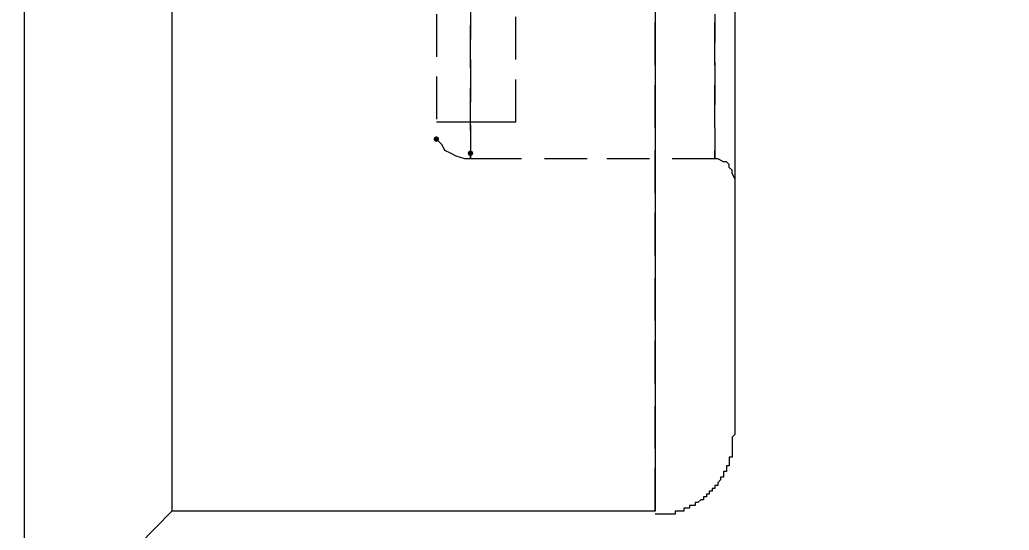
# Model space of a CAD drawing. Header units: millimetres. Extents: x 89051 to 218395, y -330386 to -125649.
# Drawn here: x 90739.71 to 90781.83, y -128524.26 to -128502.51 of the extents above; entities that cross this region are included whole.
import ezdxf

# ---------------------------------------------------------------- set-up
doc = ezdxf.new("R2010")
doc.units = ezdxf.units.MM
doc.header["$LTSCALE"] = 13
doc.layers.add('C00-00-00', color=7, linetype='Continuous')
doc.layers.add('标注、文本', color=3, linetype='Continuous', lineweight=25)
doc.styles.get("Standard").update_dxf_attribs({"font": 'gbenor.shx', "bigfont": 'gbcbig.shx'})
doc.dimstyles.new('1-15', dxfattribs={"dimscale": 20, "dimtxt": 3.5, "dimasz": 2, "dimexe": 1.5, "dimexo": 0.5, "dimgap": 0.5, "dimtad": 1, "dimtoh": 1, "dimdec": 1, "dimdsep": 46, "dimtxsty": 'Standard', "dimcen": 2.5, "dimclrd": 3, "dimclre": 3, "dimclrt": 3, "dimadec": 0, "dimazin": 2, "dimtfac": 1, "dimtdec": 1, "dimtmove": 0, "dimatfit": 2, "dimfxl": 1, "dimarcsym": 0})

# ---------------------------------------------------------------- blocks, each defined once
blk = doc.blocks.new('225635')
at = {"layer": 'C00-00-00'}
h = blk.add_hatch(color=256, dxfattribs=at)
h.dxf.hatch_style = 2
h.paths.add_polyline_path([(72470.48, -125634.784), (72470.394, -125634.82), (72470.359, -125634.905), (72470.394, -125634.99), (72470.48, -125635.026), (72470.565, -125634.99), (72470.601, -125634.905), (72470.565, -125634.82)])
h = blk.add_hatch(color=256, dxfattribs=at)
h.dxf.hatch_style = 2
h.paths.add_polyline_path([(72471.932, -125635.389), (72471.846, -125635.425), (72471.811, -125635.51), (72471.846, -125635.595), (72471.932, -125635.631), (72472.017, -125635.595), (72472.053, -125635.51), (72472.017, -125635.425)])
at = {"layer": 'C00-00-00', "lineweight": 15}
for points in [[(72452.934, -125611.188), (72452.934, -125614.092), (72452.934, -125617.117), (72452.934, -125620.021), (72452.934, -125622.925), (72452.934, -125625.829), (72452.934, -125628.613), (72452.934, -125631.275), (72452.934, -125633.937), (72452.934, -125636.478), (72452.934, -125638.898), (72452.934, -125641.197), (72452.934, -125643.376), (72452.934, -125645.433), (72452.934, -125647.369), (72452.934, -125649.184), (72452.934, -125650.757), (72452.934, -125652.209)], [(72459.226, -125611.188), (72459.226, -125613.85), (72459.226, -125616.633), (72459.226, -125619.416), (72459.226, -125622.078), (72459.226, -125624.74), (72459.226, -125627.282), (72459.226, -125629.702), (72459.226, -125632.122), (72459.226, -125634.421), (72459.226, -125636.599), (72459.226, -125638.656), (72459.226, -125640.592), (72459.226, -125642.407), (72459.226, -125643.981), (72459.226, -125645.433), (72459.226, -125646.764), (72459.226, -125647.853), (72459.226, -125648.821), (72459.226, -125649.547), (72459.226, -125650.152), (72459.226, -125650.515), (72459.226, -125650.757)], [(72483.186, -125620.989), (72483.186, -125623.53), (72483.186, -125626.071), (72483.186, -125628.492), (72483.186, -125630.791), (72483.186, -125632.969), (72483.186, -125635.026), (72483.186, -125636.962), (72483.186, -125638.777), (72483.186, -125640.471), (72483.186, -125641.923), (72483.186, -125643.255), (72483.186, -125644.465), (72483.186, -125645.433), (72483.186, -125646.159), (72483.186, -125646.764), (72483.186, -125647.248), (72483.186, -125647.49)], [(72479.797, -125621.352), (72479.797, -125624.014), (72479.797, -125626.555), (72479.797, -125629.097), (72479.797, -125631.517), (72479.797, -125633.816), (72479.797, -125636.115), (72479.797, -125638.172), (72479.797, -125640.108), (72479.797, -125642.044), (72479.797, -125643.618), (72479.797, -125645.191), (72479.797, -125646.522), (72479.797, -125647.732), (72479.797, -125648.7), (72479.797, -125649.426), (72479.797, -125650.152), (72479.797, -125650.515), (72479.797, -125650.757)], [(72470.48, -125629.581), (72470.48, -125630.549)], [(72471.932, -125629.46), (72471.932, -125630.67)], [(72473.868, -125630.67), (72473.868, -125629.702)], [(72482.339, -125629.581), (72482.339, -125630.791)], [(72471.932, -125630.186), (72471.932, -125630.065)], [(72471.932, -125631.517), (72471.932, -125630.186)], [(72479.797, -125631.759), (72479.797, -125629.944)], [(72482.339, -125630.186), (72482.339, -125629.944)], [(72482.339, -125631.517), (72482.339, -125630.186)], [(72470.48, -125630.549), (72470.48, -125631.396)], [(72473.868, -125631.517), (72473.868, -125630.67)], [(72471.932, -125631.517), (72471.932, -125632.122)], [(72471.932, -125631.88), (72471.932, -125631.517)], [(72482.339, -125631.759), (72482.339, -125631.517)], [(72482.339, -125631.638), (72482.339, -125632.122)], [(72470.48, -125632.243), (72470.48, -125632.485)], [(72471.932, -125632.122), (72471.932, -125633.211)], [(72473.868, -125632.606), (72473.868, -125632.364)], [(72482.339, -125632.122), (72482.339, -125633.211)], [(72470.48, -125632.485), (72470.48, -125633.211)], [(72471.932, -125633.695), (72471.932, -125632.727)], [(72473.868, -125633.332), (72473.868, -125632.606)], [(72479.797, -125634.421), (72479.797, -125632.606)], [(72482.339, -125633.695), (72482.339, -125632.606)], [(72470.48, -125633.211), (72470.48, -125633.695)], [(72471.932, -125633.211), (72471.932, -125633.332)], [(72482.339, -125633.211), (72482.339, -125633.453)], [(72473.868, -125633.816), (72473.868, -125633.332)], [(72470.48, -125633.695), (72470.48, -125634.058)], [(72471.932, -125634.421), (72471.932, -125633.695)], [(72473.868, -125634.058), (72473.868, -125633.816)], [(72473.868, -125634.179), (72473.868, -125634.058)], [(72482.339, -125634.421), (72482.339, -125633.695)], [(72472.053, -125634.179), (72470.48, -125634.179)], [(72471.932, -125634.3), (72471.932, -125634.784)], [(72471.932, -125634.542), (72471.932, -125634.421)], [(72473.868, -125634.179), (72472.053, -125634.179)], [(72482.339, -125634.421), (72482.339, -125634.784)], [(72470.722, -125635.147), (72470.48, -125634.905)], [(72471.932, -125634.784), (72471.932, -125635.268)], [(72482.339, -125634.784), (72482.339, -125635.268)], [(72470.843, -125635.389), (72470.722, -125635.147)], [(72471.932, -125635.268), (72471.932, -125635.631)], [(72482.339, -125635.268), (72482.339, -125635.631)], [(72471.085, -125635.51), (72470.843, -125635.389)], [(72471.327, -125635.631), (72471.085, -125635.51)], [(72471.69, -125635.752), (72471.327, -125635.631)], [(72471.932, -125635.752), (72471.69, -125635.752)], [(72471.932, -125635.752), (72471.932, -125635.51)], [(72471.932, -125635.631), (72471.932, -125635.752)], [(72472.295, -125635.752), (72471.932, -125635.752)], [(72474.11, -125635.752), (72472.295, -125635.752)], [(72476.893, -125635.752), (72475.078, -125635.752)], [(72479.555, -125635.752), (72477.74, -125635.752)], [(72479.797, -125636.72), (72479.797, -125635.389)], [(72482.339, -125635.752), (72480.523, -125635.752)], [(72482.339, -125635.51), (72482.339, -125635.389)], [(72482.339, -125635.752), (72482.339, -125635.51)], [(72482.339, -125635.631), (72482.339, -125635.752)], [(72482.46, -125635.752), (72482.339, -125635.752)], [(72482.702, -125635.873), (72482.46, -125635.752)], [(72482.823, -125635.873), (72482.702, -125635.873)], [(72482.944, -125635.994), (72482.823, -125635.873)], [(72482.944, -125636.115), (72482.944, -125635.994)], [(72483.065, -125636.236), (72482.944, -125636.115)], [(72483.065, -125636.357), (72483.065, -125636.236)], [(72483.186, -125636.599), (72483.065, -125636.357)], [(72479.797, -125637.204), (72479.797, -125636.72)], [(72479.797, -125638.777), (72479.797, -125638.051)], [(72479.797, -125639.866), (72479.797, -125638.777)], [(72479.797, -125642.528), (72479.797, -125640.834)], [(72479.797, -125642.649), (72479.797, -125642.528)], [(72479.797, -125644.102), (72479.797, -125643.497)], [(72479.797, -125645.312), (72479.797, -125644.102)], [(72479.797, -125646.885), (72479.797, -125646.28)], [(72479.797, -125647.974), (72479.797, -125646.885)], [(72483.186, -125647.49), (72483.065, -125647.611), (72483.065, -125647.732), (72483.065, -125647.853), (72483.065, -125647.974), (72483.065, -125648.095), (72483.065, -125648.216), (72483.065, -125648.337), (72483.065, -125648.458), (72482.944, -125648.458), (72482.944, -125648.579), (72482.944, -125648.7), (72482.944, -125648.821), (72482.823, -125648.821), (72482.823, -125648.942), (72482.823, -125649.063), (72482.702, -125649.063), (72482.702, -125649.184), (72482.702, -125649.305), (72482.581, -125649.305), (72482.581, -125649.426), (72482.46, -125649.547), (72482.46, -125649.668), (72482.339, -125649.668), (72482.339, -125649.789), (72482.218, -125649.789), (72482.218, -125649.91), (72482.097, -125649.91), (72482.097, -125650.031), (72481.975, -125650.031), (72481.975, -125650.152), (72481.854, -125650.152), (72481.854, -125650.273), (72481.733, -125650.273), (72481.612, -125650.394), (72481.491, -125650.394), (72481.491, -125650.515), (72481.37, -125650.515), (72481.249, -125650.515), (72481.249, -125650.636), (72481.128, -125650.636), (72481.007, -125650.636), (72481.007, -125650.757), (72480.886, -125650.757), (72480.765, -125650.757), (72480.644, -125650.757), (72480.644, -125650.878), (72480.523, -125650.878), (72480.402, -125650.878), (72480.281, -125650.878), (72480.16, -125650.878), (72480.039, -125650.878), (72479.918, -125650.878), (72479.797, -125650.878)], [(72479.797, -125648.095), (72479.797, -125647.974)], [(72479.797, -125649.668), (72479.797, -125648.942)], [(72479.797, -125650.273), (72479.797, -125649.668)], [(72479.797, -125650.636), (72479.797, -125650.273)], [(72459.226, -125650.757), (72452.934, -125657.17)], [(72479.797, -125650.757), (72459.226, -125650.757)], [(72479.797, -125650.757), (72479.797, -125650.636)]]:
    blk.add_lwpolyline(points, dxfattribs=at)
blk = doc.blocks.new('*D521')
at = {"layer": 'Defpoints', "color": 0, "transparency": 16777216}
for p in [(90825.933, -128478.793), (90100.617, -128524.753), (90825.933, -129106.326)]:
    blk.add_point(p, dxfattribs=at)
at = {"layer": '标注、文本', "color": 3, "lineweight": -2, "transparency": 16777216}
for p, q in [((90825.933, -128488.793), (90825.933, -129136.326)), ((90100.617, -128534.753), (90100.617, -129136.326)), ((90140.617, -129106.326), (90785.933, -129106.326))]:
    blk.add_line(p, q, dxfattribs=at)
at = {"layer": '标注、文本', "color": 3, "transparency": 16777216}
for points in [[(90140.617, -129099.66), (90140.617, -129112.993), (90100.617, -129106.326)], [(90785.933, -129099.66), (90785.933, -129112.993), (90825.933, -129106.326)]]:
    blk.add_solid(points, dxfattribs=at)
at = {"layer": '标注、文本', "color": 3, "transparency": 16777216, "insert": (90463.275, -129061.326), "char_height": 70, "attachment_point": 5}
blk.add_mtext('725', dxfattribs=at)
blk = doc.blocks.new('*D528')
at = {"layer": 'Defpoints', "color": 0, "transparency": 16777216}
for p in [(90705.914, -128483.876), (90845.014, -128483.876), (90674.312, -128601.817), (90920.56, -128647.855), (90794.776, -128671.367)]:
    blk.add_point(p, dxfattribs=at)
at = {"layer": '标注、文本', "color": 3, "lineweight": -2, "transparency": 16777216}
for p, q in [((90855.014, -128483.876), (90979.474, -128483.876)), ((90803.436, -128676.367), (90911.222, -128738.597))]:
    blk.add_line(p, q, dxfattribs=at)
blk.add_arc((90470.031, -128483.876), 479.443, 334.78158, 355.21842, dxfattribs=at)
at = {"layer": '标注、文本', "color": 3, "transparency": 16777216}
for points in [[(90941.144, -128523.563), (90954.466, -128524.119), (90949.474, -128483.876)], [(90909.686, -128691.242), (90897.871, -128685.062), (90885.241, -128723.597)]]:
    blk.add_solid(points, dxfattribs=at)
at = {"layer": '标注、文本', "color": 3, "transparency": 16777216, "insert": (90889.671, -128596.318), "char_height": 70, "attachment_point": 5, "rotation": 75}
blk.add_mtext('30°', dxfattribs=at)

msp = doc.modelspace()

# ---------------------------------------------------------------- block references
at = {"layer": '标注、文本'}
msp.add_blockref('225635', (18286.963, -2872.688), dxfattribs=at)

# ---------------------------------------------------------------- dimensions: what is measured, and where the dimension line sits
dim = msp.add_linear_dim(base=(90825.933, -129106.326), p1=(90100.617, -128524.753), p2=(90825.933, -128478.793), text='725', dimstyle='1-15', dxfattribs=at)
dim.commit()
dim.dimension.update_dxf_attribs({"geometry": '*D521', "text_midpoint": (90463.275, -129061.326)})
dim = msp.add_angular_dim_2l(base=(90920.56, -128647.855), line1=((90674.312, -128601.817), (90794.776, -128671.367)), line2=((90705.914, -128483.876), (90845.014, -128483.876)), dimstyle='1-15', dxfattribs=at)
dim.commit()
dim.dimension.update_dxf_attribs({"geometry": '*D528', "text_midpoint": (90889.671, -128596.318)})

doc.saveas('drawing.dxf')
